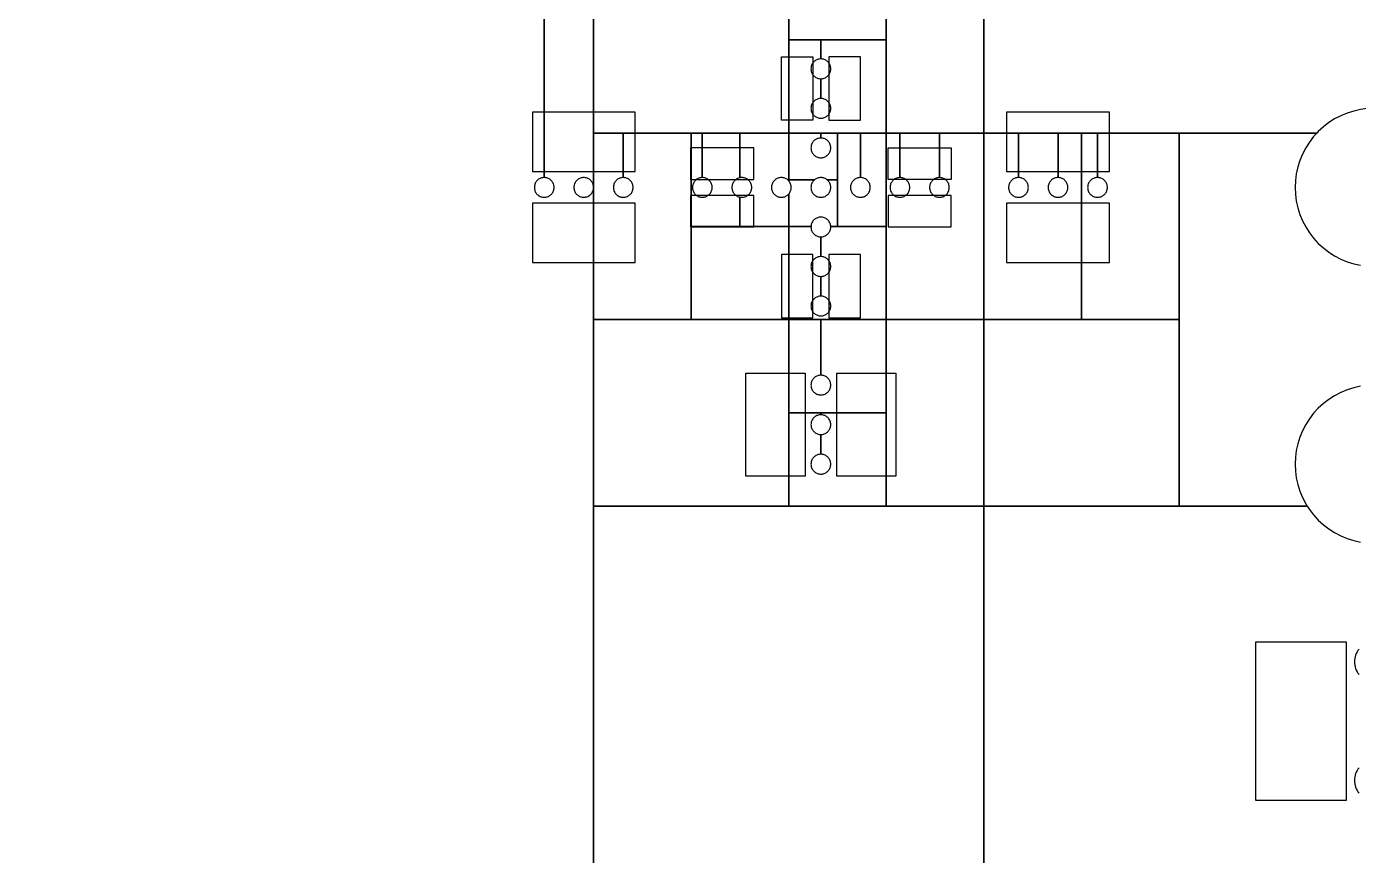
# Model space of a CAD drawing. Extents: x -52 to 52, y -50 to 50.
# Drawn here: x -41.101 to -40.764, y 4.216 to 4.4257 of the extents above; entities that cross this region are included whole.
import ezdxf

# ---------------------------------------------------------------- set-up
doc = ezdxf.new("R2010")
doc.units = 0
for name, color, linetype in [('helperLayer', 6, 'CONTINUOUS'), ('largegap', 4, 'CONTINUOUS'), ('smallgap', 3, 'CONTINUOUS')]:
    doc.layers.add(name, color=color, linetype=linetype)

# ---------------------------------------------------------------- blocks, each defined once
blk = doc.blocks.new('Markers')
at = {"layer": 'largegap', "linetype": 'CONTINUOUS'}
for points in [[(-40.91, 4.392), (-40.91, 4.408), (-40.904, 4.408), (-40.902, 4.408), (-40.902, 4.392), (-40.91, 4.392)], [(-40.91, 4.392), (-40.91, 4.408), (-40.904, 4.408), (-40.902, 4.408), (-40.902, 4.392), (-40.91, 4.392)], [(-40.898, 4.392), (-40.89, 4.392), (-40.89, 4.408), (-40.898, 4.408), (-40.898, 4.392)], [(-40.898, 4.392), (-40.89, 4.392), (-40.89, 4.408), (-40.898, 4.408), (-40.898, 4.392)], [(-40.973, 4.379), (-40.947, 4.379), (-40.947, 4.394), (-40.973, 4.394), (-40.973, 4.379)], [(-40.973, 4.379), (-40.947, 4.379), (-40.947, 4.394), (-40.973, 4.394), (-40.973, 4.379)], [(-40.853, 4.379), (-40.827, 4.379), (-40.827, 4.394), (-40.853, 4.394), (-40.853, 4.379)], [(-40.853, 4.379), (-40.827, 4.379), (-40.827, 4.394), (-40.853, 4.394), (-40.853, 4.379)], [(-40.933, 4.377), (-40.917, 4.377), (-40.917, 4.385), (-40.933, 4.385), (-40.933, 4.377)], [(-40.933, 4.377), (-40.917, 4.377), (-40.917, 4.385), (-40.933, 4.385), (-40.933, 4.377)], [(-40.883, 4.377), (-40.883, 4.385), (-40.881, 4.385), (-40.867, 4.385), (-40.867, 4.377), (-40.883, 4.377)], [(-40.883, 4.377), (-40.883, 4.385), (-40.881, 4.385), (-40.867, 4.385), (-40.867, 4.377), (-40.883, 4.377)], [(-40.973, 4.356), (-40.947, 4.356), (-40.947, 4.371), (-40.973, 4.371), (-40.973, 4.356)], [(-40.973, 4.356), (-40.947, 4.356), (-40.947, 4.371), (-40.973, 4.371), (-40.973, 4.356)], [(-40.933, 4.365), (-40.917, 4.365), (-40.917, 4.373), (-40.933, 4.373), (-40.933, 4.365)], [(-40.933, 4.365), (-40.917, 4.365), (-40.917, 4.373), (-40.933, 4.373), (-40.933, 4.365)], [(-40.883, 4.365), (-40.867, 4.365), (-40.867, 4.373), (-40.883, 4.373), (-40.883, 4.365)], [(-40.883, 4.365), (-40.867, 4.365), (-40.867, 4.373), (-40.883, 4.373), (-40.883, 4.365)], [(-40.853, 4.356), (-40.827, 4.356), (-40.827, 4.371), (-40.853, 4.371), (-40.853, 4.356)], [(-40.853, 4.356), (-40.827, 4.356), (-40.827, 4.371), (-40.853, 4.371), (-40.853, 4.356)], [(-40.91, 4.342), (-40.902, 4.342), (-40.902, 4.358), (-40.91, 4.358), (-40.91, 4.342)], [(-40.91, 4.342), (-40.902, 4.342), (-40.902, 4.358), (-40.91, 4.358), (-40.91, 4.342)], [(-40.898, 4.342), (-40.89, 4.342), (-40.89, 4.358), (-40.898, 4.358), (-40.898, 4.342)], [(-40.898, 4.342), (-40.89, 4.342), (-40.89, 4.358), (-40.898, 4.358), (-40.898, 4.342)], [(-40.919, 4.302), (-40.919, 4.328), (-40.917, 4.328), (-40.904, 4.328), (-40.904, 4.302), (-40.919, 4.302)], [(-40.919, 4.302), (-40.919, 4.328), (-40.917, 4.328), (-40.904, 4.328), (-40.904, 4.302), (-40.919, 4.302)], [(-40.896, 4.302), (-40.896, 4.328), (-40.89, 4.328), (-40.881, 4.328), (-40.881, 4.302), (-40.896, 4.302)], [(-40.896, 4.302), (-40.896, 4.328), (-40.89, 4.328), (-40.881, 4.328), (-40.881, 4.302), (-40.896, 4.302)], [(-40.79, 4.22), (-40.767, 4.22), (-40.767, 4.26), (-40.79, 4.26), (-40.79, 4.22)], [(-40.79, 4.22), (-40.767, 4.22), (-40.767, 4.26), (-40.79, 4.26), (-40.79, 4.22)]]:
    blk.add_lwpolyline(points, close=True, dxfattribs=at)
at = {"layer": 'smallgap', "linetype": 'CONTINUOUS'}
for points in [[(-40.9575, 4.577501), (-40.9575, 4.375001), (-40.95751, 4.375219), (-40.957538, 4.375435), (-40.957585, 4.375648), (-40.957651, 4.375856), (-40.957734, 4.376058), (-40.957835, 4.376251), (-40.957952, 4.376435), (-40.958085, 4.376608), (-40.958232, 4.376769), (-40.958393, 4.376916), (-40.958566, 4.377049), (-40.95875, 4.377166), (-40.958943, 4.377267), (-40.959145, 4.37735), (-40.959353, 4.377416), (-40.959566, 4.377463), (-40.959782, 4.377491), (-40.96, 4.377501), (-40.960218, 4.377491), (-40.960434, 4.377463), (-40.960647, 4.377416), (-40.960855, 4.37735), (-40.961057, 4.377267), (-40.96125, 4.377166), (-40.961434, 4.377049), (-40.961607, 4.376916), (-40.961768, 4.376769), (-40.961915, 4.376608), (-40.962048, 4.376435), (-40.962165, 4.376251), (-40.962266, 4.376058), (-40.962349, 4.375856), (-40.962415, 4.375648), (-40.962462, 4.375435), (-40.96249, 4.375219), (-40.9625, 4.375001), (-40.96249, 4.374783), (-40.962462, 4.374567), (-40.962415, 4.374354), (-40.962349, 4.374146), (-40.962266, 4.373944), (-40.962165, 4.373751), (-40.962048, 4.373567), (-40.961915, 4.373394), (-40.961768, 4.373233), (-40.961607, 4.373086), (-40.961434, 4.372953), (-40.96125, 4.372836), (-40.961057, 4.372735), (-40.960855, 4.372652), (-40.960647, 4.372586), (-40.960434, 4.372539), (-40.960218, 4.372511), (-40.96, 4.372501), (-40.959782, 4.372511), (-40.959566, 4.372539), (-40.959353, 4.372586), (-40.959145, 4.372652), (-40.958943, 4.372735), (-40.95875, 4.372836), (-40.958566, 4.372953), (-40.958393, 4.373086), (-40.958232, 4.373233), (-40.958085, 4.373394), (-40.957952, 4.373567), (-40.957835, 4.373751), (-40.957734, 4.373944), (-40.957651, 4.374146), (-40.957585, 4.374354), (-40.957538, 4.374567), (-40.95751, 4.374783), (-40.9575, 4.375001), (-40.9575, 4.200001)], [(-40.97, 4.577501), (-40.97, 4.377501), (-40.970218, 4.377491), (-40.970434, 4.377463), (-40.970647, 4.377416), (-40.970855, 4.37735), (-40.971057, 4.377267), (-40.97125, 4.377166), (-40.971434, 4.377049), (-40.971607, 4.376916), (-40.971768, 4.376769), (-40.971915, 4.376608), (-40.972048, 4.376435), (-40.972165, 4.376251), (-40.972266, 4.376058), (-40.972349, 4.375856), (-40.972415, 4.375648), (-40.972462, 4.375435), (-40.97249, 4.375219), (-40.9725, 4.375001), (-40.97249, 4.374783), (-40.972462, 4.374567), (-40.972415, 4.374354), (-40.972349, 4.374146), (-40.972266, 4.373944), (-40.972165, 4.373751), (-40.972048, 4.373567), (-40.971915, 4.373394), (-40.971768, 4.373233), (-40.971607, 4.373086), (-40.971434, 4.372953), (-40.97125, 4.372836), (-40.971057, 4.372735), (-40.970855, 4.372652), (-40.970647, 4.372586), (-40.970434, 4.372539), (-40.970218, 4.372511), (-40.97, 4.372501), (-40.969782, 4.372511), (-40.969566, 4.372539), (-40.969353, 4.372586), (-40.969145, 4.372652), (-40.968943, 4.372735), (-40.96875, 4.372836), (-40.968566, 4.372953), (-40.968393, 4.373086), (-40.968232, 4.373233), (-40.968085, 4.373394), (-40.967952, 4.373567), (-40.967835, 4.373751), (-40.967734, 4.373944), (-40.967651, 4.374146), (-40.967585, 4.374354), (-40.967538, 4.374567), (-40.96751, 4.374783), (-40.9675, 4.375001), (-40.96751, 4.375219), (-40.967538, 4.375435), (-40.967585, 4.375648), (-40.967651, 4.375856), (-40.967734, 4.376058), (-40.967835, 4.376251), (-40.967952, 4.376435), (-40.968085, 4.376608), (-40.968232, 4.376769), (-40.968393, 4.376916), (-40.968566, 4.377049), (-40.96875, 4.377166), (-40.968943, 4.377267), (-40.969145, 4.37735), (-40.969353, 4.377416), (-40.969566, 4.377463), (-40.969782, 4.377491), (-40.97, 4.377501), (-40.97, 4.577501)], [(-40.76, 4.425001), (-40.76, 4.395001), (-40.761743, 4.394925), (-40.763473, 4.394697), (-40.765176, 4.39432), (-40.76684, 4.393795), (-40.768452, 4.393127), (-40.77, 4.392322), (-40.771472, 4.391384), (-40.772856, 4.390322), (-40.774142, 4.389143), (-40.774501, 4.388751), (-40.85875, 4.388751), (-40.85875, 4.388751), (-40.85875, 4.577501)], [(-40.883438, 4.435939), (-40.883438, 4.412345), (-40.9, 4.412345), (-40.908125, 4.412345), (-40.908125, 4.435939)], [(-40.763473, 4.324697), (-40.765176, 4.32432), (-40.76684, 4.323795), (-40.768452, 4.323127), (-40.77, 4.322322), (-40.771472, 4.321384), (-40.772856, 4.320322), (-40.774142, 4.319143), (-40.775321, 4.317857), (-40.776383, 4.316473), (-40.777321, 4.315001), (-40.778126, 4.313453), (-40.778794, 4.311841), (-40.779319, 4.310177), (-40.779696, 4.308474), (-40.779924, 4.306744), (-40.78, 4.305001), (-40.779924, 4.303258), (-40.779696, 4.301528), (-40.779319, 4.299825), (-40.778794, 4.298161), (-40.778126, 4.296549), (-40.777321, 4.295001), (-40.776923, 4.294376), (-40.809375, 4.294376), (-40.809375, 4.294376), (-40.809375, 4.388751), (-40.774501, 4.388751), (-40.775321, 4.387857), (-40.776383, 4.386473), (-40.777321, 4.385001), (-40.778126, 4.383453), (-40.778794, 4.381841), (-40.779319, 4.380177), (-40.779696, 4.378474), (-40.779924, 4.376744), (-40.78, 4.375001), (-40.779924, 4.373258), (-40.779696, 4.371528), (-40.779319, 4.369825), (-40.778794, 4.368161), (-40.778126, 4.366549), (-40.777321, 4.365001), (-40.776383, 4.363529), (-40.775594, 4.362501), (-40.775321, 4.362145), (-40.774142, 4.360859), (-40.772856, 4.35968), (-40.771472, 4.358618), (-40.77, 4.35768), (-40.768452, 4.356875), (-40.76684, 4.356207), (-40.765176, 4.355682), (-40.763473, 4.355305)], [(-40.76383, 4.258215), (-40.764096, 4.257869), (-40.76433, 4.257501), (-40.764532, 4.257114), (-40.764698, 4.256711), (-40.76483, 4.256295), (-40.764924, 4.255869), (-40.764981, 4.255437), (-40.765, 4.255001), (-40.764981, 4.254565), (-40.764924, 4.254133), (-40.76483, 4.253707), (-40.764698, 4.253291), (-40.764532, 4.252888), (-40.76433, 4.252501), (-40.764096, 4.252133), (-40.76383, 4.251787)], [(-40.76383, 4.228215), (-40.764096, 4.227869), (-40.76433, 4.227501), (-40.764532, 4.227114), (-40.764698, 4.226711), (-40.76483, 4.226295), (-40.764924, 4.225869), (-40.764981, 4.225437), (-40.765, 4.225001), (-40.764981, 4.224565), (-40.764924, 4.224133), (-40.76483, 4.223707), (-40.764698, 4.223291), (-40.764532, 4.222888), (-40.76433, 4.222501), (-40.764096, 4.222133), (-40.76383, 4.221787)], [(-40.76, 4.200001), (-40.85875, 4.200001), (-40.85875, 4.200001), (-40.85875, 4.294376), (-40.776923, 4.294376), (-40.776383, 4.293529), (-40.775321, 4.292145), (-40.774142, 4.290859), (-40.772856, 4.28968), (-40.771472, 4.288618), (-40.77, 4.28768), (-40.768452, 4.286875), (-40.76684, 4.286207), (-40.765176, 4.285682), (-40.763473, 4.285305)]]:
    blk.add_lwpolyline(points, dxfattribs=at)
for points in [[(-40.9575, 4.388751), (-40.9575, 4.483126), (-40.908125, 4.483126), (-40.908125, 4.388751), (-40.9575, 4.388751)], [(-40.883438, 4.388751), (-40.883438, 4.435939), (-40.85875, 4.435939), (-40.85875, 4.388751), (-40.883438, 4.388751)], [(-40.9, 4.407501), (-40.9, 4.412345), (-40.883438, 4.412345), (-40.883438, 4.388751), (-40.908125, 4.388751), (-40.908125, 4.412345), (-40.9, 4.412345), (-40.9, 4.407501), (-40.900218, 4.407491), (-40.900434, 4.407463), (-40.900647, 4.407416), (-40.900855, 4.40735), (-40.901057, 4.407267), (-40.90125, 4.407166), (-40.901434, 4.407049), (-40.901607, 4.406916), (-40.901768, 4.406769), (-40.901915, 4.406608), (-40.902048, 4.406435), (-40.902165, 4.406251), (-40.902266, 4.406058), (-40.902349, 4.405856), (-40.902415, 4.405648), (-40.902462, 4.405435), (-40.90249, 4.405219), (-40.9025, 4.405001), (-40.90249, 4.404783), (-40.902462, 4.404567), (-40.902415, 4.404354), (-40.902349, 4.404146), (-40.902266, 4.403944), (-40.902165, 4.403751), (-40.902048, 4.403567), (-40.901915, 4.403394), (-40.901768, 4.403233), (-40.901607, 4.403086), (-40.901434, 4.402953), (-40.90125, 4.402836), (-40.901057, 4.402735), (-40.900855, 4.402652), (-40.900647, 4.402586), (-40.900434, 4.402539), (-40.900218, 4.402511), (-40.9, 4.402501), (-40.9, 4.397501), (-40.900218, 4.397491), (-40.900434, 4.397463), (-40.900647, 4.397416), (-40.900855, 4.39735), (-40.901057, 4.397267), (-40.90125, 4.397166), (-40.901434, 4.397049), (-40.901607, 4.396916), (-40.901768, 4.396769), (-40.901915, 4.396608), (-40.902048, 4.396435), (-40.902165, 4.396251), (-40.902266, 4.396058), (-40.902349, 4.395856), (-40.902415, 4.395648), (-40.902462, 4.395435), (-40.90249, 4.395219), (-40.9025, 4.395001), (-40.90249, 4.394783), (-40.902462, 4.394567), (-40.902415, 4.394354), (-40.902349, 4.394146), (-40.902266, 4.393944), (-40.902165, 4.393751), (-40.902048, 4.393567), (-40.901915, 4.393394), (-40.901768, 4.393233), (-40.901607, 4.393086), (-40.901434, 4.392953), (-40.90125, 4.392836), (-40.901057, 4.392735), (-40.900855, 4.392652), (-40.900647, 4.392586), (-40.900434, 4.392539), (-40.900218, 4.392511), (-40.9, 4.392501), (-40.899782, 4.392511), (-40.899566, 4.392539), (-40.899353, 4.392586), (-40.899145, 4.392652), (-40.898943, 4.392735), (-40.89875, 4.392836), (-40.898566, 4.392953), (-40.898393, 4.393086), (-40.898232, 4.393233), (-40.898085, 4.393394), (-40.897952, 4.393567), (-40.897835, 4.393751), (-40.897734, 4.393944), (-40.897651, 4.394146), (-40.897585, 4.394354), (-40.897538, 4.394567), (-40.89751, 4.394783), (-40.8975, 4.395001), (-40.89751, 4.395219), (-40.897538, 4.395435), (-40.897585, 4.395648), (-40.897651, 4.395856), (-40.897734, 4.396058), (-40.897835, 4.396251), (-40.897952, 4.396435), (-40.898085, 4.396608), (-40.898232, 4.396769), (-40.898393, 4.396916), (-40.898566, 4.397049), (-40.89875, 4.397166), (-40.898943, 4.397267), (-40.899145, 4.39735), (-40.899353, 4.397416), (-40.899566, 4.397463), (-40.899782, 4.397491), (-40.9, 4.397501), (-40.9, 4.402501), (-40.9, 4.402501), (-40.899782, 4.402511), (-40.899566, 4.402539), (-40.899353, 4.402586), (-40.899145, 4.402652), (-40.898943, 4.402735), (-40.89875, 4.402836), (-40.898566, 4.402953), (-40.898393, 4.403086), (-40.898232, 4.403233), (-40.898085, 4.403394), (-40.897952, 4.403567), (-40.897835, 4.403751), (-40.897734, 4.403944), (-40.897651, 4.404146), (-40.897585, 4.404354), (-40.897538, 4.404567), (-40.89751, 4.404783), (-40.8975, 4.405001), (-40.89751, 4.405219), (-40.897538, 4.405435), (-40.897585, 4.405648), (-40.897651, 4.405856), (-40.897734, 4.406058), (-40.897835, 4.406251), (-40.897952, 4.406435), (-40.898085, 4.406608), (-40.898232, 4.406769), (-40.898393, 4.406916), (-40.898566, 4.407049), (-40.89875, 4.407166), (-40.898943, 4.407267), (-40.899145, 4.40735), (-40.899353, 4.407416), (-40.899566, 4.407463), (-40.899782, 4.407491), (-40.9, 4.407501)], [(-40.95, 4.377501), (-40.95, 4.388751), (-40.932813, 4.388751), (-40.932813, 4.341564), (-40.9575, 4.341564), (-40.9575, 4.388751), (-40.95, 4.388751), (-40.95, 4.377501), (-40.950218, 4.377491), (-40.950434, 4.377463), (-40.950647, 4.377416), (-40.950855, 4.37735), (-40.951057, 4.377267), (-40.95125, 4.377166), (-40.951434, 4.377049), (-40.951607, 4.376916), (-40.951768, 4.376769), (-40.951915, 4.376608), (-40.952048, 4.376435), (-40.952165, 4.376251), (-40.952266, 4.376058), (-40.952349, 4.375856), (-40.952415, 4.375648), (-40.952462, 4.375435), (-40.95249, 4.375219), (-40.9525, 4.375001), (-40.95249, 4.374783), (-40.952462, 4.374567), (-40.952415, 4.374354), (-40.952349, 4.374146), (-40.952266, 4.373944), (-40.952165, 4.373751), (-40.952048, 4.373567), (-40.951915, 4.373394), (-40.951768, 4.373233), (-40.951607, 4.373086), (-40.951434, 4.372953), (-40.95125, 4.372836), (-40.951057, 4.372735), (-40.950855, 4.372652), (-40.950647, 4.372586), (-40.950434, 4.372539), (-40.950218, 4.372511), (-40.95, 4.372501), (-40.949782, 4.372511), (-40.949566, 4.372539), (-40.949353, 4.372586), (-40.949145, 4.372652), (-40.948943, 4.372735), (-40.94875, 4.372836), (-40.948566, 4.372953), (-40.948393, 4.373086), (-40.948232, 4.373233), (-40.948085, 4.373394), (-40.947952, 4.373567), (-40.947835, 4.373751), (-40.947734, 4.373944), (-40.947651, 4.374146), (-40.947585, 4.374354), (-40.947538, 4.374567), (-40.94751, 4.374783), (-40.9475, 4.375001), (-40.94751, 4.375219), (-40.947538, 4.375435), (-40.947585, 4.375648), (-40.947651, 4.375856), (-40.947734, 4.376058), (-40.947835, 4.376251), (-40.947952, 4.376435), (-40.948085, 4.376608), (-40.948232, 4.376769), (-40.948393, 4.376916), (-40.948566, 4.377049), (-40.94875, 4.377166), (-40.948943, 4.377267), (-40.949145, 4.37735), (-40.949353, 4.377416), (-40.949566, 4.377463), (-40.949782, 4.377491), (-40.95, 4.377501)], [(-40.93, 4.377501), (-40.93, 4.388751), (-40.920469, 4.388751), (-40.920469, 4.377455), (-40.920647, 4.377416), (-40.920855, 4.37735), (-40.921057, 4.377267), (-40.92125, 4.377166), (-40.921434, 4.377049), (-40.921607, 4.376916), (-40.921768, 4.376769), (-40.921915, 4.376608), (-40.922048, 4.376435), (-40.922165, 4.376251), (-40.922266, 4.376058), (-40.922349, 4.375856), (-40.922415, 4.375648), (-40.922462, 4.375435), (-40.92249, 4.375219), (-40.9225, 4.375001), (-40.922493, 4.374845), (-40.92249, 4.374783), (-40.922462, 4.374567), (-40.922415, 4.374354), (-40.922349, 4.374146), (-40.922266, 4.373944), (-40.922165, 4.373751), (-40.922048, 4.373567), (-40.921915, 4.373394), (-40.921768, 4.373233), (-40.921607, 4.373086), (-40.921434, 4.372953), (-40.92125, 4.372836), (-40.921057, 4.372735), (-40.920855, 4.372652), (-40.920647, 4.372586), (-40.920469, 4.372547), (-40.920469, 4.365158), (-40.932813, 4.365158), (-40.932813, 4.388751), (-40.93, 4.388751), (-40.93, 4.377501), (-40.930218, 4.377491), (-40.930434, 4.377463), (-40.930647, 4.377416), (-40.930855, 4.37735), (-40.931057, 4.377267), (-40.93125, 4.377166), (-40.931434, 4.377049), (-40.931607, 4.376916), (-40.931768, 4.376769), (-40.931915, 4.376608), (-40.932048, 4.376435), (-40.932165, 4.376251), (-40.932266, 4.376058), (-40.932349, 4.375856), (-40.932415, 4.375648), (-40.932462, 4.375435), (-40.93249, 4.375219), (-40.9325, 4.375001), (-40.932493, 4.374845), (-40.93249, 4.374783), (-40.932462, 4.374567), (-40.932415, 4.374354), (-40.932349, 4.374146), (-40.932266, 4.373944), (-40.932165, 4.373751), (-40.932048, 4.373567), (-40.931915, 4.373394), (-40.931768, 4.373233), (-40.931607, 4.373086), (-40.931434, 4.372953), (-40.93125, 4.372836), (-40.931057, 4.372735), (-40.930855, 4.372652), (-40.930647, 4.372586), (-40.930434, 4.372539), (-40.930218, 4.372511), (-40.93, 4.372501), (-40.929782, 4.372511), (-40.929566, 4.372539), (-40.929353, 4.372586), (-40.929145, 4.372652), (-40.928943, 4.372735), (-40.92875, 4.372836), (-40.928566, 4.372953), (-40.928393, 4.373086), (-40.928232, 4.373233), (-40.928085, 4.373394), (-40.927952, 4.373567), (-40.927835, 4.373751), (-40.927734, 4.373944), (-40.927651, 4.374146), (-40.927585, 4.374354), (-40.927538, 4.374567), (-40.92751, 4.374783), (-40.927507, 4.374845), (-40.9275, 4.375001), (-40.92751, 4.375219), (-40.927538, 4.375435), (-40.927585, 4.375648), (-40.927651, 4.375856), (-40.927734, 4.376058), (-40.927835, 4.376251), (-40.927952, 4.376435), (-40.928085, 4.376608), (-40.928232, 4.376769), (-40.928393, 4.376916), (-40.928566, 4.377049), (-40.92875, 4.377166), (-40.928943, 4.377267), (-40.929145, 4.37735), (-40.929353, 4.377416), (-40.929566, 4.377463), (-40.929782, 4.377491), (-40.93, 4.377501)], [(-40.920469, 4.388751), (-40.92, 4.388751), (-40.908125, 4.388751), (-40.908125, 4.376652), (-40.908232, 4.376769), (-40.908393, 4.376916), (-40.908566, 4.377049), (-40.90875, 4.377166), (-40.908943, 4.377267), (-40.909145, 4.37735), (-40.909353, 4.377416), (-40.909566, 4.377463), (-40.909782, 4.377491), (-40.91, 4.377501), (-40.910218, 4.377491), (-40.910434, 4.377463), (-40.910647, 4.377416), (-40.910855, 4.37735), (-40.911057, 4.377267), (-40.91125, 4.377166), (-40.911434, 4.377049), (-40.911607, 4.376916), (-40.911768, 4.376769), (-40.911915, 4.376608), (-40.912048, 4.376435), (-40.912165, 4.376251), (-40.912266, 4.376058), (-40.912349, 4.375856), (-40.912415, 4.375648), (-40.912462, 4.375435), (-40.91249, 4.375219), (-40.9125, 4.375001), (-40.912493, 4.374845), (-40.91249, 4.374783), (-40.912462, 4.374567), (-40.912415, 4.374354), (-40.912349, 4.374146), (-40.912266, 4.373944), (-40.912165, 4.373751), (-40.912048, 4.373567), (-40.911915, 4.373394), (-40.911768, 4.373233), (-40.911607, 4.373086), (-40.911434, 4.372953), (-40.91125, 4.372836), (-40.911057, 4.372735), (-40.910855, 4.372652), (-40.910647, 4.372586), (-40.910434, 4.372539), (-40.910218, 4.372511), (-40.91, 4.372501), (-40.909782, 4.372511), (-40.909566, 4.372539), (-40.909353, 4.372586), (-40.909145, 4.372652), (-40.908943, 4.372735), (-40.90875, 4.372836), (-40.908566, 4.372953), (-40.908393, 4.373086), (-40.908232, 4.373233), (-40.908125, 4.37335), (-40.908125, 4.365158), (-40.920469, 4.365158), (-40.920469, 4.372547), (-40.920434, 4.372539), (-40.920218, 4.372511), (-40.92, 4.372501), (-40.919782, 4.372511), (-40.919566, 4.372539), (-40.919353, 4.372586), (-40.919145, 4.372652), (-40.918943, 4.372735), (-40.91875, 4.372836), (-40.918566, 4.372953), (-40.918393, 4.373086), (-40.918232, 4.373233), (-40.918085, 4.373394), (-40.917952, 4.373567), (-40.917835, 4.373751), (-40.917734, 4.373944), (-40.917651, 4.374146), (-40.917585, 4.374354), (-40.917538, 4.374567), (-40.91751, 4.374783), (-40.917507, 4.374845), (-40.9175, 4.375001), (-40.91751, 4.375219), (-40.917538, 4.375435), (-40.917585, 4.375648), (-40.917651, 4.375856), (-40.917734, 4.376058), (-40.917835, 4.376251), (-40.917952, 4.376435), (-40.918085, 4.376608), (-40.918232, 4.376769), (-40.918393, 4.376916), (-40.918566, 4.377049), (-40.91875, 4.377166), (-40.918943, 4.377267), (-40.919145, 4.37735), (-40.919353, 4.377416), (-40.919566, 4.377463), (-40.919782, 4.377491), (-40.92, 4.377501), (-40.920218, 4.377491), (-40.920434, 4.377463), (-40.920469, 4.377455), (-40.920469, 4.388751)], [(-40.9, 4.387501), (-40.9, 4.388751), (-40.895782, 4.388751), (-40.895782, 4.376955), (-40.898444, 4.376955), (-40.898566, 4.377049), (-40.89875, 4.377166), (-40.898943, 4.377267), (-40.899145, 4.37735), (-40.899353, 4.377416), (-40.899566, 4.377463), (-40.899782, 4.377491), (-40.9, 4.377501), (-40.900218, 4.377491), (-40.900434, 4.377463), (-40.900647, 4.377416), (-40.900855, 4.37735), (-40.901057, 4.377267), (-40.90125, 4.377166), (-40.901434, 4.377049), (-40.901556, 4.376955), (-40.908125, 4.376955), (-40.908125, 4.388751), (-40.9, 4.388751), (-40.9, 4.387501), (-40.900218, 4.387491), (-40.900434, 4.387463), (-40.900647, 4.387416), (-40.900855, 4.38735), (-40.901057, 4.387267), (-40.901206, 4.387189), (-40.90125, 4.387166), (-40.901434, 4.387049), (-40.901607, 4.386916), (-40.901768, 4.386769), (-40.901915, 4.386608), (-40.902048, 4.386435), (-40.902165, 4.386251), (-40.902266, 4.386058), (-40.902349, 4.385856), (-40.902415, 4.385648), (-40.902462, 4.385435), (-40.90249, 4.385219), (-40.9025, 4.385001), (-40.90249, 4.384783), (-40.902462, 4.384567), (-40.902415, 4.384354), (-40.902349, 4.384146), (-40.902266, 4.383944), (-40.902165, 4.383751), (-40.902048, 4.383567), (-40.901915, 4.383394), (-40.901768, 4.383233), (-40.901607, 4.383086), (-40.901434, 4.382953), (-40.90125, 4.382836), (-40.901057, 4.382735), (-40.900855, 4.382652), (-40.900647, 4.382586), (-40.900434, 4.382539), (-40.900218, 4.382511), (-40.9, 4.382501), (-40.899782, 4.382511), (-40.899566, 4.382539), (-40.899353, 4.382586), (-40.899145, 4.382652), (-40.898943, 4.382735), (-40.89875, 4.382836), (-40.898566, 4.382953), (-40.898393, 4.383086), (-40.898232, 4.383233), (-40.898085, 4.383394), (-40.897952, 4.383567), (-40.897835, 4.383751), (-40.897734, 4.383944), (-40.897651, 4.384146), (-40.897585, 4.384354), (-40.897538, 4.384567), (-40.89751, 4.384783), (-40.8975, 4.385001), (-40.89751, 4.385219), (-40.897538, 4.385435), (-40.897585, 4.385648), (-40.897651, 4.385856), (-40.897734, 4.386058), (-40.897835, 4.386251), (-40.897952, 4.386435), (-40.898085, 4.386608), (-40.898232, 4.386769), (-40.898393, 4.386916), (-40.898566, 4.387049), (-40.89875, 4.387166), (-40.898794, 4.387189), (-40.898943, 4.387267), (-40.899145, 4.38735), (-40.899353, 4.387416), (-40.899566, 4.387463), (-40.899782, 4.387491), (-40.9, 4.387501)], [(-40.89, 4.377501), (-40.89, 4.388751), (-40.883438, 4.388751), (-40.883438, 4.365158), (-40.895782, 4.365158), (-40.895782, 4.388751), (-40.89, 4.388751), (-40.89, 4.377501), (-40.890218, 4.377491), (-40.890434, 4.377463), (-40.890647, 4.377416), (-40.890855, 4.37735), (-40.891057, 4.377267), (-40.89125, 4.377166), (-40.891434, 4.377049), (-40.891607, 4.376916), (-40.891768, 4.376769), (-40.891915, 4.376608), (-40.892048, 4.376435), (-40.892165, 4.376251), (-40.892266, 4.376058), (-40.892349, 4.375856), (-40.892415, 4.375648), (-40.892462, 4.375435), (-40.89249, 4.375219), (-40.8925, 4.375001), (-40.892493, 4.374845), (-40.89249, 4.374783), (-40.892462, 4.374567), (-40.892415, 4.374354), (-40.892349, 4.374146), (-40.892266, 4.373944), (-40.892165, 4.373751), (-40.892048, 4.373567), (-40.891915, 4.373394), (-40.891768, 4.373233), (-40.891607, 4.373086), (-40.891434, 4.372953), (-40.89125, 4.372836), (-40.891057, 4.372735), (-40.890855, 4.372652), (-40.890647, 4.372586), (-40.890434, 4.372539), (-40.890218, 4.372511), (-40.89, 4.372501), (-40.889782, 4.372511), (-40.889566, 4.372539), (-40.889353, 4.372586), (-40.889145, 4.372652), (-40.888943, 4.372735), (-40.88875, 4.372836), (-40.888566, 4.372953), (-40.888393, 4.373086), (-40.888232, 4.373233), (-40.888085, 4.373394), (-40.887952, 4.373567), (-40.887835, 4.373751), (-40.887734, 4.373944), (-40.887651, 4.374146), (-40.887585, 4.374354), (-40.887538, 4.374567), (-40.88751, 4.374783), (-40.887507, 4.374845), (-40.8875, 4.375001), (-40.88751, 4.375219), (-40.887538, 4.375435), (-40.887585, 4.375648), (-40.887651, 4.375856), (-40.887734, 4.376058), (-40.887835, 4.376251), (-40.887952, 4.376435), (-40.888085, 4.376608), (-40.888232, 4.376769), (-40.888393, 4.376916), (-40.888566, 4.377049), (-40.88875, 4.377166), (-40.888943, 4.377267), (-40.889145, 4.37735), (-40.889353, 4.377416), (-40.889566, 4.377463), (-40.889782, 4.377491), (-40.89, 4.377501)], [(-40.87, 4.377501), (-40.87, 4.388751), (-40.85875, 4.388751), (-40.85875, 4.341564), (-40.883438, 4.341564), (-40.883438, 4.388751), (-40.88, 4.388751), (-40.88, 4.377501), (-40.880218, 4.377491), (-40.880434, 4.377463), (-40.880647, 4.377416), (-40.880855, 4.37735), (-40.881057, 4.377267), (-40.88125, 4.377166), (-40.881434, 4.377049), (-40.881607, 4.376916), (-40.881768, 4.376769), (-40.881915, 4.376608), (-40.882048, 4.376435), (-40.882165, 4.376251), (-40.882266, 4.376058), (-40.882349, 4.375856), (-40.882415, 4.375648), (-40.882462, 4.375435), (-40.88249, 4.375219), (-40.8825, 4.375001), (-40.88249, 4.374783), (-40.882462, 4.374567), (-40.882415, 4.374354), (-40.882349, 4.374146), (-40.882266, 4.373944), (-40.882165, 4.373751), (-40.882048, 4.373567), (-40.881915, 4.373394), (-40.881768, 4.373233), (-40.881607, 4.373086), (-40.881434, 4.372953), (-40.88125, 4.372836), (-40.881057, 4.372735), (-40.880855, 4.372652), (-40.880647, 4.372586), (-40.880434, 4.372539), (-40.880218, 4.372511), (-40.88, 4.372501), (-40.879782, 4.372511), (-40.879566, 4.372539), (-40.879353, 4.372586), (-40.879145, 4.372652), (-40.878943, 4.372735), (-40.87875, 4.372836), (-40.878566, 4.372953), (-40.878393, 4.373086), (-40.878232, 4.373233), (-40.878085, 4.373394), (-40.877952, 4.373567), (-40.877835, 4.373751), (-40.877734, 4.373944), (-40.877651, 4.374146), (-40.877585, 4.374354), (-40.877538, 4.374567), (-40.87751, 4.374783), (-40.8775, 4.375001), (-40.87751, 4.375219), (-40.877538, 4.375435), (-40.877585, 4.375648), (-40.877651, 4.375856), (-40.877734, 4.376058), (-40.877835, 4.376251), (-40.877952, 4.376435), (-40.878085, 4.376608), (-40.878232, 4.376769), (-40.878393, 4.376916), (-40.878566, 4.377049), (-40.87875, 4.377166), (-40.878943, 4.377267), (-40.879145, 4.37735), (-40.879353, 4.377416), (-40.879566, 4.377463), (-40.879782, 4.377491), (-40.88, 4.377501), (-40.88, 4.388751), (-40.87, 4.388751), (-40.87, 4.377501), (-40.870218, 4.377491), (-40.870434, 4.377463), (-40.870647, 4.377416), (-40.870855, 4.37735), (-40.871057, 4.377267), (-40.87125, 4.377166), (-40.871434, 4.377049), (-40.871607, 4.376916), (-40.871768, 4.376769), (-40.871915, 4.376608), (-40.872048, 4.376435), (-40.872165, 4.376251), (-40.872266, 4.376058), (-40.872349, 4.375856), (-40.872415, 4.375648), (-40.872462, 4.375435), (-40.87249, 4.375219), (-40.8725, 4.375001), (-40.87249, 4.374783), (-40.872462, 4.374567), (-40.872415, 4.374354), (-40.872349, 4.374146), (-40.872266, 4.373944), (-40.872165, 4.373751), (-40.872048, 4.373567), (-40.871915, 4.373394), (-40.871768, 4.373233), (-40.871607, 4.373086), (-40.871434, 4.372953), (-40.87125, 4.372836), (-40.871057, 4.372735), (-40.870855, 4.372652), (-40.870647, 4.372586), (-40.870434, 4.372539), (-40.870218, 4.372511), (-40.87, 4.372501), (-40.869782, 4.372511), (-40.869566, 4.372539), (-40.869353, 4.372586), (-40.869145, 4.372652), (-40.868943, 4.372735), (-40.86875, 4.372836), (-40.868566, 4.372953), (-40.868393, 4.373086), (-40.868232, 4.373233), (-40.868085, 4.373394), (-40.867952, 4.373567), (-40.867835, 4.373751), (-40.867734, 4.373944), (-40.867651, 4.374146), (-40.867585, 4.374354), (-40.867538, 4.374567), (-40.86751, 4.374783), (-40.8675, 4.375001), (-40.86751, 4.375219), (-40.867538, 4.375435), (-40.867585, 4.375648), (-40.867651, 4.375856), (-40.867734, 4.376058), (-40.867835, 4.376251), (-40.867952, 4.376435), (-40.868085, 4.376608), (-40.868232, 4.376769), (-40.868393, 4.376916), (-40.868566, 4.377049), (-40.86875, 4.377166), (-40.868943, 4.377267), (-40.869145, 4.37735), (-40.869353, 4.377416), (-40.869566, 4.377463), (-40.869782, 4.377491), (-40.87, 4.377501)], [(-40.84, 4.377501), (-40.84, 4.388751), (-40.834063, 4.388751), (-40.834063, 4.341564), (-40.85875, 4.341564), (-40.85875, 4.388751), (-40.85, 4.388751), (-40.85, 4.377501), (-40.850218, 4.377491), (-40.850434, 4.377463), (-40.850647, 4.377416), (-40.850855, 4.37735), (-40.851057, 4.377267), (-40.85125, 4.377166), (-40.851434, 4.377049), (-40.851607, 4.376916), (-40.851768, 4.376769), (-40.851915, 4.376608), (-40.852048, 4.376435), (-40.852165, 4.376251), (-40.852266, 4.376058), (-40.852349, 4.375856), (-40.852415, 4.375648), (-40.852462, 4.375435), (-40.85249, 4.375219), (-40.8525, 4.375001), (-40.85249, 4.374783), (-40.852462, 4.374567), (-40.852415, 4.374354), (-40.852349, 4.374146), (-40.852266, 4.373944), (-40.852165, 4.373751), (-40.852048, 4.373567), (-40.851915, 4.373394), (-40.851768, 4.373233), (-40.851607, 4.373086), (-40.851434, 4.372953), (-40.85125, 4.372836), (-40.851057, 4.372735), (-40.850855, 4.372652), (-40.850647, 4.372586), (-40.850434, 4.372539), (-40.850218, 4.372511), (-40.85, 4.372501), (-40.849782, 4.372511), (-40.849566, 4.372539), (-40.849353, 4.372586), (-40.849145, 4.372652), (-40.848943, 4.372735), (-40.84875, 4.372836), (-40.848566, 4.372953), (-40.848393, 4.373086), (-40.848232, 4.373233), (-40.848085, 4.373394), (-40.847952, 4.373567), (-40.847835, 4.373751), (-40.847734, 4.373944), (-40.847651, 4.374146), (-40.847585, 4.374354), (-40.847538, 4.374567), (-40.84751, 4.374783), (-40.8475, 4.375001), (-40.84751, 4.375219), (-40.847538, 4.375435), (-40.847585, 4.375648), (-40.847651, 4.375856), (-40.847734, 4.376058), (-40.847835, 4.376251), (-40.847952, 4.376435), (-40.848085, 4.376608), (-40.848232, 4.376769), (-40.848393, 4.376916), (-40.848566, 4.377049), (-40.84875, 4.377166), (-40.848943, 4.377267), (-40.849145, 4.37735), (-40.849353, 4.377416), (-40.849566, 4.377463), (-40.849782, 4.377491), (-40.85, 4.377501), (-40.85, 4.388751), (-40.84, 4.388751), (-40.84, 4.377501), (-40.840218, 4.377491), (-40.840434, 4.377463), (-40.840647, 4.377416), (-40.840855, 4.37735), (-40.841057, 4.377267), (-40.84125, 4.377166), (-40.841434, 4.377049), (-40.841607, 4.376916), (-40.841768, 4.376769), (-40.841915, 4.376608), (-40.842048, 4.376435), (-40.842165, 4.376251), (-40.842266, 4.376058), (-40.842349, 4.375856), (-40.842415, 4.375648), (-40.842462, 4.375435), (-40.84249, 4.375219), (-40.8425, 4.375001), (-40.84249, 4.374783), (-40.842462, 4.374567), (-40.842415, 4.374354), (-40.842349, 4.374146), (-40.842266, 4.373944), (-40.842165, 4.373751), (-40.842048, 4.373567), (-40.841915, 4.373394), (-40.841768, 4.373233), (-40.841607, 4.373086), (-40.841434, 4.372953), (-40.84125, 4.372836), (-40.841057, 4.372735), (-40.840855, 4.372652), (-40.840647, 4.372586), (-40.840434, 4.372539), (-40.840218, 4.372511), (-40.84, 4.372501), (-40.839782, 4.372511), (-40.839566, 4.372539), (-40.839353, 4.372586), (-40.839145, 4.372652), (-40.838943, 4.372735), (-40.83875, 4.372836), (-40.838566, 4.372953), (-40.838393, 4.373086), (-40.838232, 4.373233), (-40.838085, 4.373394), (-40.837952, 4.373567), (-40.837835, 4.373751), (-40.837734, 4.373944), (-40.837651, 4.374146), (-40.837585, 4.374354), (-40.837538, 4.374567), (-40.83751, 4.374783), (-40.8375, 4.375001), (-40.83751, 4.375219), (-40.837538, 4.375435), (-40.837585, 4.375648), (-40.837651, 4.375856), (-40.837734, 4.376058), (-40.837835, 4.376251), (-40.837952, 4.376435), (-40.838085, 4.376608), (-40.838232, 4.376769), (-40.838393, 4.376916), (-40.838566, 4.377049), (-40.83875, 4.377166), (-40.838943, 4.377267), (-40.839145, 4.37735), (-40.839353, 4.377416), (-40.839566, 4.377463), (-40.839782, 4.377491), (-40.84, 4.377501)], [(-40.83, 4.377501), (-40.83, 4.388751), (-40.809375, 4.388751), (-40.809375, 4.341564), (-40.834063, 4.341564), (-40.834063, 4.388751), (-40.83, 4.388751), (-40.83, 4.377501), (-40.830218, 4.377491), (-40.830434, 4.377463), (-40.830647, 4.377416), (-40.830855, 4.37735), (-40.831057, 4.377267), (-40.83125, 4.377166), (-40.831434, 4.377049), (-40.831607, 4.376916), (-40.831768, 4.376769), (-40.831915, 4.376608), (-40.832048, 4.376435), (-40.832165, 4.376251), (-40.832266, 4.376058), (-40.832349, 4.375856), (-40.832415, 4.375648), (-40.832462, 4.375435), (-40.83249, 4.375219), (-40.8325, 4.375001), (-40.83249, 4.374783), (-40.832462, 4.374567), (-40.832415, 4.374354), (-40.832349, 4.374146), (-40.832266, 4.373944), (-40.832165, 4.373751), (-40.832048, 4.373567), (-40.831915, 4.373394), (-40.831768, 4.373233), (-40.831607, 4.373086), (-40.831434, 4.372953), (-40.83125, 4.372836), (-40.831057, 4.372735), (-40.830855, 4.372652), (-40.830647, 4.372586), (-40.830434, 4.372539), (-40.830218, 4.372511), (-40.83, 4.372501), (-40.829782, 4.372511), (-40.829566, 4.372539), (-40.829353, 4.372586), (-40.829145, 4.372652), (-40.828943, 4.372735), (-40.82875, 4.372836), (-40.828566, 4.372953), (-40.828393, 4.373086), (-40.828232, 4.373233), (-40.828085, 4.373394), (-40.827952, 4.373567), (-40.827835, 4.373751), (-40.827734, 4.373944), (-40.827651, 4.374146), (-40.827585, 4.374354), (-40.827538, 4.374567), (-40.82751, 4.374783), (-40.8275, 4.375001), (-40.82751, 4.375219), (-40.827538, 4.375435), (-40.827585, 4.375648), (-40.827651, 4.375856), (-40.827734, 4.376058), (-40.827835, 4.376251), (-40.827952, 4.376435), (-40.828085, 4.376608), (-40.828232, 4.376769), (-40.828393, 4.376916), (-40.828566, 4.377049), (-40.82875, 4.377166), (-40.828943, 4.377267), (-40.829145, 4.37735), (-40.829353, 4.377416), (-40.829566, 4.377463), (-40.829782, 4.377491), (-40.83, 4.377501)], [(-40.898393, 4.376916), (-40.898444, 4.376955), (-40.895782, 4.376955), (-40.895782, 4.365158), (-40.897507, 4.365158), (-40.89751, 4.365219), (-40.897538, 4.365435), (-40.897585, 4.365648), (-40.897651, 4.365856), (-40.897734, 4.366058), (-40.897835, 4.366251), (-40.897952, 4.366435), (-40.898085, 4.366608), (-40.898232, 4.366769), (-40.898393, 4.366916), (-40.898566, 4.367049), (-40.89875, 4.367166), (-40.898943, 4.367267), (-40.899145, 4.36735), (-40.899353, 4.367416), (-40.899566, 4.367463), (-40.899782, 4.367491), (-40.9, 4.367501), (-40.900218, 4.367491), (-40.900434, 4.367463), (-40.900647, 4.367416), (-40.900855, 4.36735), (-40.901057, 4.367267), (-40.90125, 4.367166), (-40.901434, 4.367049), (-40.901607, 4.366916), (-40.901768, 4.366769), (-40.901915, 4.366608), (-40.902048, 4.366435), (-40.902165, 4.366251), (-40.902266, 4.366058), (-40.902349, 4.365856), (-40.902415, 4.365648), (-40.902462, 4.365435), (-40.90249, 4.365219), (-40.902493, 4.365158), (-40.908125, 4.365158), (-40.908125, 4.37335), (-40.908085, 4.373394), (-40.907952, 4.373567), (-40.907835, 4.373751), (-40.907734, 4.373944), (-40.907651, 4.374146), (-40.907585, 4.374354), (-40.907538, 4.374567), (-40.90751, 4.374783), (-40.907507, 4.374845), (-40.9075, 4.375001), (-40.90751, 4.375219), (-40.907538, 4.375435), (-40.907585, 4.375648), (-40.907651, 4.375856), (-40.907734, 4.376058), (-40.907835, 4.376251), (-40.907952, 4.376435), (-40.908085, 4.376608), (-40.908125, 4.376652), (-40.908125, 4.376955), (-40.901556, 4.376955), (-40.901607, 4.376916), (-40.901768, 4.376769), (-40.901915, 4.376608), (-40.902048, 4.376435), (-40.902165, 4.376251), (-40.902266, 4.376058), (-40.902349, 4.375856), (-40.902415, 4.375648), (-40.902462, 4.375435), (-40.90249, 4.375219), (-40.9025, 4.375001), (-40.902493, 4.374845), (-40.90249, 4.374783), (-40.902462, 4.374567), (-40.902415, 4.374354), (-40.902349, 4.374146), (-40.902266, 4.373944), (-40.902165, 4.373751), (-40.902048, 4.373567), (-40.901915, 4.373394), (-40.901768, 4.373233), (-40.901607, 4.373086), (-40.901434, 4.372953), (-40.90125, 4.372836), (-40.901057, 4.372735), (-40.900855, 4.372652), (-40.900647, 4.372586), (-40.900434, 4.372539), (-40.900218, 4.372511), (-40.9, 4.372501), (-40.899782, 4.372511), (-40.899566, 4.372539), (-40.899353, 4.372586), (-40.899145, 4.372652), (-40.898943, 4.372735), (-40.89875, 4.372836), (-40.898566, 4.372953), (-40.898393, 4.373086), (-40.898232, 4.373233), (-40.898085, 4.373394), (-40.897952, 4.373567), (-40.897835, 4.373751), (-40.897734, 4.373944), (-40.897651, 4.374146), (-40.897585, 4.374354), (-40.897538, 4.374567), (-40.89751, 4.374783), (-40.897507, 4.374845), (-40.8975, 4.375001), (-40.89751, 4.375219), (-40.897538, 4.375435), (-40.897585, 4.375648), (-40.897651, 4.375856), (-40.897734, 4.376058), (-40.897835, 4.376251), (-40.897952, 4.376435), (-40.898085, 4.376608), (-40.898232, 4.376769), (-40.898393, 4.376916)], [(-40.932813, 4.341564), (-40.932813, 4.365158), (-40.908125, 4.365158), (-40.908125, 4.341564), (-40.932813, 4.341564)], [(-40.8975, 4.365001), (-40.897507, 4.365158), (-40.883438, 4.365158), (-40.883438, 4.341564), (-40.908125, 4.341564), (-40.908125, 4.365158), (-40.902493, 4.365158), (-40.9025, 4.365001), (-40.90249, 4.364783), (-40.902462, 4.364567), (-40.902415, 4.364354), (-40.902349, 4.364146), (-40.902266, 4.363944), (-40.902165, 4.363751), (-40.902048, 4.363567), (-40.901915, 4.363394), (-40.901768, 4.363233), (-40.901607, 4.363086), (-40.901434, 4.362953), (-40.90125, 4.362836), (-40.901057, 4.362735), (-40.900855, 4.362652), (-40.900647, 4.362586), (-40.900434, 4.362539), (-40.900218, 4.362511), (-40.9, 4.362501), (-40.9, 4.357501), (-40.900218, 4.357491), (-40.900434, 4.357463), (-40.900647, 4.357416), (-40.900855, 4.35735), (-40.901057, 4.357267), (-40.90125, 4.357166), (-40.901434, 4.357049), (-40.901607, 4.356916), (-40.901768, 4.356769), (-40.901915, 4.356608), (-40.902048, 4.356435), (-40.902165, 4.356251), (-40.902266, 4.356058), (-40.902349, 4.355856), (-40.902415, 4.355648), (-40.902462, 4.355435), (-40.90249, 4.355219), (-40.9025, 4.355001), (-40.90249, 4.354783), (-40.902462, 4.354567), (-40.902415, 4.354354), (-40.902349, 4.354146), (-40.902266, 4.353944), (-40.902165, 4.353751), (-40.902048, 4.353567), (-40.901915, 4.353394), (-40.901768, 4.353233), (-40.901607, 4.353086), (-40.901434, 4.352953), (-40.90125, 4.352836), (-40.901057, 4.352735), (-40.900855, 4.352652), (-40.900647, 4.352586), (-40.900434, 4.352539), (-40.900218, 4.352511), (-40.9, 4.352501), (-40.9, 4.347501), (-40.900218, 4.347491), (-40.900434, 4.347463), (-40.900647, 4.347416), (-40.900855, 4.34735), (-40.901057, 4.347267), (-40.90125, 4.347166), (-40.901434, 4.347049), (-40.901607, 4.346916), (-40.901768, 4.346769), (-40.901915, 4.346608), (-40.902048, 4.346435), (-40.902165, 4.346251), (-40.902266, 4.346058), (-40.902349, 4.345856), (-40.902415, 4.345648), (-40.902462, 4.345435), (-40.90249, 4.345219), (-40.9025, 4.345001), (-40.90249, 4.344783), (-40.902462, 4.344567), (-40.902415, 4.344354), (-40.902349, 4.344146), (-40.902266, 4.343944), (-40.902165, 4.343751), (-40.902048, 4.343567), (-40.901915, 4.343394), (-40.901768, 4.343233), (-40.901607, 4.343086), (-40.901434, 4.342953), (-40.90125, 4.342836), (-40.901057, 4.342735), (-40.900855, 4.342652), (-40.900647, 4.342586), (-40.900434, 4.342539), (-40.900218, 4.342511), (-40.9, 4.342501), (-40.899782, 4.342511), (-40.899566, 4.342539), (-40.899353, 4.342586), (-40.899145, 4.342652), (-40.898943, 4.342735), (-40.89875, 4.342836), (-40.898566, 4.342953), (-40.898393, 4.343086), (-40.898232, 4.343233), (-40.898085, 4.343394), (-40.897952, 4.343567), (-40.897835, 4.343751), (-40.897734, 4.343944), (-40.897651, 4.344146), (-40.897585, 4.344354), (-40.897538, 4.344567), (-40.89751, 4.344783), (-40.8975, 4.345001), (-40.89751, 4.345219), (-40.897538, 4.345435), (-40.897585, 4.345648), (-40.897651, 4.345856), (-40.897734, 4.346058), (-40.897835, 4.346251), (-40.897952, 4.346435), (-40.898085, 4.346608), (-40.898232, 4.346769), (-40.898393, 4.346916), (-40.898566, 4.347049), (-40.89875, 4.347166), (-40.898943, 4.347267), (-40.899145, 4.34735), (-40.899353, 4.347416), (-40.899566, 4.347463), (-40.899782, 4.347491), (-40.9, 4.347501), (-40.9, 4.352501), (-40.9, 4.352501), (-40.899782, 4.352511), (-40.899566, 4.352539), (-40.899353, 4.352586), (-40.899145, 4.352652), (-40.898943, 4.352735), (-40.89875, 4.352836), (-40.898566, 4.352953), (-40.898393, 4.353086), (-40.898232, 4.353233), (-40.898085, 4.353394), (-40.897952, 4.353567), (-40.897835, 4.353751), (-40.897734, 4.353944), (-40.897651, 4.354146), (-40.897585, 4.354354), (-40.897538, 4.354567), (-40.89751, 4.354783), (-40.8975, 4.355001), (-40.89751, 4.355219), (-40.897538, 4.355435), (-40.897585, 4.355648), (-40.897651, 4.355856), (-40.897734, 4.356058), (-40.897835, 4.356251), (-40.897952, 4.356435), (-40.898085, 4.356608), (-40.898232, 4.356769), (-40.898393, 4.356916), (-40.898566, 4.357049), (-40.89875, 4.357166), (-40.898943, 4.357267), (-40.899145, 4.35735), (-40.899353, 4.357416), (-40.899566, 4.357463), (-40.899782, 4.357491), (-40.9, 4.357501), (-40.9, 4.362501), (-40.9, 4.362501), (-40.899782, 4.362511), (-40.899566, 4.362539), (-40.899353, 4.362586), (-40.899145, 4.362652), (-40.898943, 4.362735), (-40.89875, 4.362836), (-40.898566, 4.362953), (-40.898393, 4.363086), (-40.898232, 4.363233), (-40.898085, 4.363394), (-40.897952, 4.363567), (-40.897835, 4.363751), (-40.897734, 4.363944), (-40.897651, 4.364146), (-40.897585, 4.364354), (-40.897538, 4.364567), (-40.89751, 4.364783), (-40.8975, 4.365001)], [(-40.9575, 4.294376), (-40.9575, 4.341564), (-40.908125, 4.341564), (-40.908125, 4.294376), (-40.9575, 4.294376)], [(-40.9, 4.327501), (-40.9, 4.341564), (-40.883438, 4.341564), (-40.883438, 4.31797), (-40.9, 4.31797), (-40.908125, 4.31797), (-40.908125, 4.341564), (-40.9, 4.341564), (-40.9, 4.327501), (-40.900218, 4.327491), (-40.900434, 4.327463), (-40.900647, 4.327416), (-40.900855, 4.32735), (-40.901057, 4.327267), (-40.90125, 4.327166), (-40.901434, 4.327049), (-40.901607, 4.326916), (-40.901768, 4.326769), (-40.901915, 4.326608), (-40.902048, 4.326435), (-40.902165, 4.326251), (-40.902266, 4.326058), (-40.902349, 4.325856), (-40.902415, 4.325648), (-40.902462, 4.325435), (-40.90249, 4.325219), (-40.9025, 4.325001), (-40.90249, 4.324783), (-40.902462, 4.324567), (-40.902415, 4.324354), (-40.902349, 4.324146), (-40.902266, 4.323944), (-40.902165, 4.323751), (-40.902048, 4.323567), (-40.901915, 4.323394), (-40.901768, 4.323233), (-40.901607, 4.323086), (-40.901434, 4.322953), (-40.90125, 4.322836), (-40.901057, 4.322735), (-40.900855, 4.322652), (-40.900647, 4.322586), (-40.900434, 4.322539), (-40.900218, 4.322511), (-40.9, 4.322501), (-40.899782, 4.322511), (-40.899566, 4.322539), (-40.899353, 4.322586), (-40.899145, 4.322652), (-40.898943, 4.322735), (-40.89875, 4.322836), (-40.898566, 4.322953), (-40.898393, 4.323086), (-40.898232, 4.323233), (-40.898085, 4.323394), (-40.897952, 4.323567), (-40.897835, 4.323751), (-40.897734, 4.323944), (-40.897651, 4.324146), (-40.897585, 4.324354), (-40.897538, 4.324567), (-40.89751, 4.324783), (-40.8975, 4.325001), (-40.89751, 4.325219), (-40.897538, 4.325435), (-40.897585, 4.325648), (-40.897651, 4.325856), (-40.897734, 4.326058), (-40.897835, 4.326251), (-40.897952, 4.326435), (-40.898085, 4.326608), (-40.898232, 4.326769), (-40.898393, 4.326916), (-40.898566, 4.327049), (-40.89875, 4.327166), (-40.898943, 4.327267), (-40.899145, 4.32735), (-40.899353, 4.327416), (-40.899566, 4.327463), (-40.899782, 4.327491), (-40.9, 4.327501)], [(-40.883438, 4.294376), (-40.883438, 4.341564), (-40.85875, 4.341564), (-40.85875, 4.294376), (-40.883438, 4.294376)], [(-40.85875, 4.294376), (-40.85875, 4.341564), (-40.809375, 4.341564), (-40.809375, 4.294376), (-40.85875, 4.294376)], [(-40.9, 4.317501), (-40.9, 4.31797), (-40.883438, 4.31797), (-40.883438, 4.294376), (-40.908125, 4.294376), (-40.908125, 4.31797), (-40.9, 4.31797), (-40.9, 4.317501), (-40.900218, 4.317491), (-40.900434, 4.317463), (-40.900647, 4.317416), (-40.900855, 4.31735), (-40.901057, 4.317267), (-40.90125, 4.317166), (-40.901434, 4.317049), (-40.901607, 4.316916), (-40.901768, 4.316769), (-40.901915, 4.316608), (-40.902048, 4.316435), (-40.902165, 4.316251), (-40.902266, 4.316058), (-40.902349, 4.315856), (-40.902415, 4.315648), (-40.902462, 4.315435), (-40.90249, 4.315219), (-40.9025, 4.315001), (-40.90249, 4.314783), (-40.902462, 4.314567), (-40.902415, 4.314354), (-40.902349, 4.314146), (-40.902266, 4.313944), (-40.902165, 4.313751), (-40.902048, 4.313567), (-40.901915, 4.313394), (-40.901768, 4.313233), (-40.901651, 4.313126), (-40.901607, 4.313086), (-40.901434, 4.312953), (-40.90125, 4.312836), (-40.901057, 4.312735), (-40.900855, 4.312652), (-40.900647, 4.312586), (-40.900434, 4.312539), (-40.900218, 4.312511), (-40.9, 4.312501), (-40.9, 4.307501), (-40.900218, 4.307491), (-40.900434, 4.307463), (-40.900647, 4.307416), (-40.900855, 4.30735), (-40.901057, 4.307267), (-40.90125, 4.307166), (-40.901434, 4.307049), (-40.901607, 4.306916), (-40.901768, 4.306769), (-40.901915, 4.306608), (-40.902048, 4.306435), (-40.902165, 4.306251), (-40.902266, 4.306058), (-40.902349, 4.305856), (-40.902415, 4.305648), (-40.902462, 4.305435), (-40.90249, 4.305219), (-40.9025, 4.305001), (-40.90249, 4.304783), (-40.902462, 4.304567), (-40.902415, 4.304354), (-40.902349, 4.304146), (-40.902266, 4.303944), (-40.902165, 4.303751), (-40.902048, 4.303567), (-40.901915, 4.303394), (-40.901768, 4.303233), (-40.901607, 4.303086), (-40.901434, 4.302953), (-40.90125, 4.302836), (-40.901057, 4.302735), (-40.900855, 4.302652), (-40.900647, 4.302586), (-40.900434, 4.302539), (-40.900218, 4.302511), (-40.9, 4.302501), (-40.899782, 4.302511), (-40.899566, 4.302539), (-40.899353, 4.302586), (-40.899145, 4.302652), (-40.898943, 4.302735), (-40.89875, 4.302836), (-40.898566, 4.302953), (-40.898393, 4.303086), (-40.898232, 4.303233), (-40.898085, 4.303394), (-40.897952, 4.303567), (-40.897835, 4.303751), (-40.897734, 4.303944), (-40.897651, 4.304146), (-40.897585, 4.304354), (-40.897538, 4.304567), (-40.89751, 4.304783), (-40.8975, 4.305001), (-40.89751, 4.305219), (-40.897538, 4.305435), (-40.897585, 4.305648), (-40.897651, 4.305856), (-40.897734, 4.306058), (-40.897835, 4.306251), (-40.897952, 4.306435), (-40.898085, 4.306608), (-40.898232, 4.306769), (-40.898393, 4.306916), (-40.898566, 4.307049), (-40.89875, 4.307166), (-40.898943, 4.307267), (-40.899145, 4.30735), (-40.899353, 4.307416), (-40.899566, 4.307463), (-40.899782, 4.307491), (-40.9, 4.307501), (-40.9, 4.312501), (-40.9, 4.312501), (-40.899782, 4.312511), (-40.899566, 4.312539), (-40.899353, 4.312586), (-40.899145, 4.312652), (-40.898943, 4.312735), (-40.89875, 4.312836), (-40.898566, 4.312953), (-40.898393, 4.313086), (-40.898349, 4.313126), (-40.898232, 4.313233), (-40.898085, 4.313394), (-40.897952, 4.313567), (-40.897835, 4.313751), (-40.897734, 4.313944), (-40.897651, 4.314146), (-40.897585, 4.314354), (-40.897538, 4.314567), (-40.89751, 4.314783), (-40.8975, 4.315001), (-40.89751, 4.315219), (-40.897538, 4.315435), (-40.897585, 4.315648), (-40.897651, 4.315856), (-40.897734, 4.316058), (-40.897835, 4.316251), (-40.897952, 4.316435), (-40.898085, 4.316608), (-40.898232, 4.316769), (-40.898393, 4.316916), (-40.898566, 4.317049), (-40.89875, 4.317166), (-40.898943, 4.317267), (-40.899145, 4.31735), (-40.899353, 4.317416), (-40.899566, 4.317463), (-40.899782, 4.317491), (-40.9, 4.317501)], [(-40.9575, 4.200001), (-40.9575, 4.294376), (-40.85875, 4.294376), (-40.85875, 4.200001), (-40.9575, 4.200001)]]:
    blk.add_lwpolyline(points, close=True, dxfattribs=at)

msp = doc.modelspace()

# ---------------------------------------------------------------- linework, layer by layer
at = {"layer": 'helperLayer', "linetype": 'CONTINUOUS'}
msp.add_circle((0, 0), 50, dxfattribs=at)

# ---------------------------------------------------------------- block references
msp.add_blockref('Markers', (0, 0.01))

doc.saveas('drawing.dxf')
